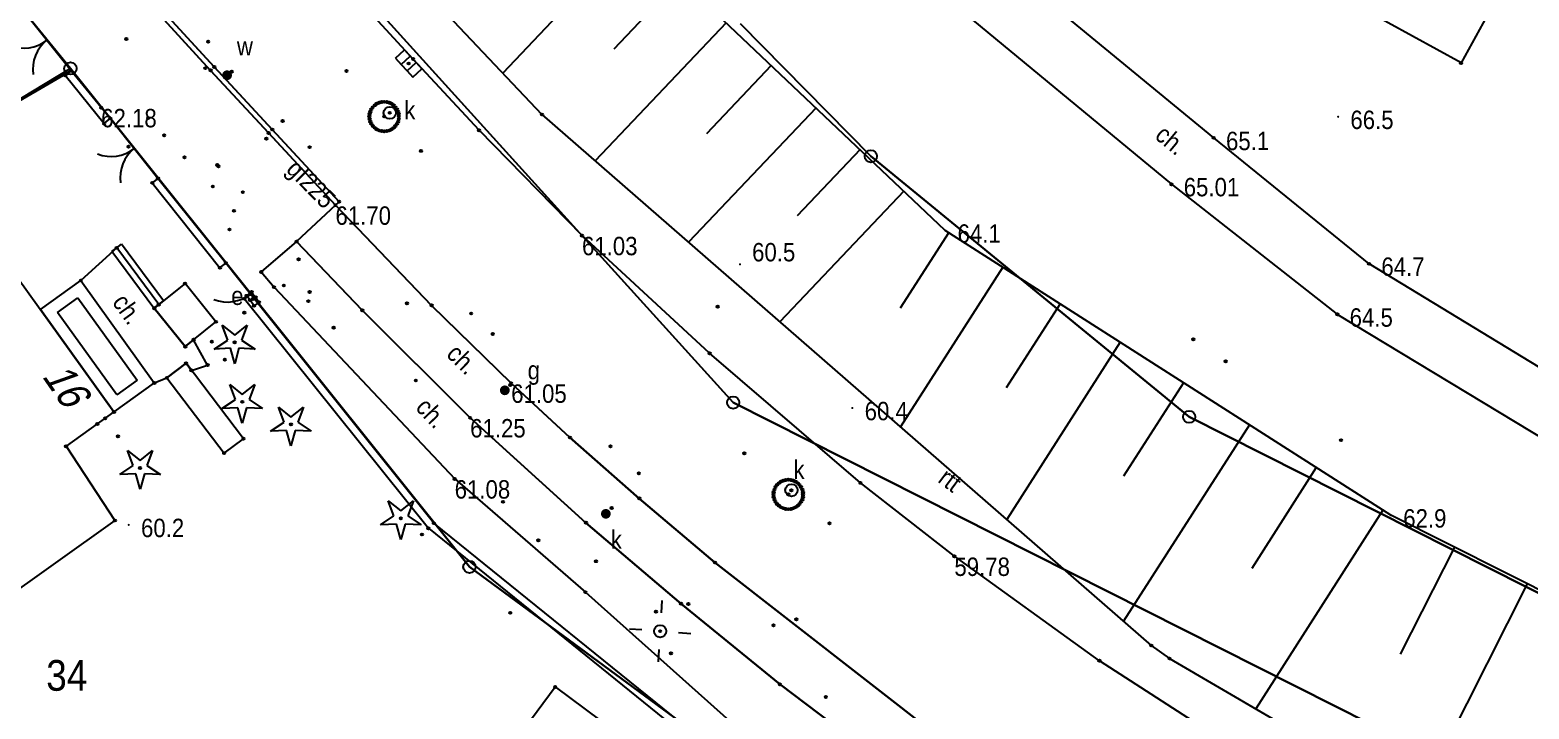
# Model space of a CAD drawing. Extents: x 6545332 to 6545538, y 5876272 to 5876530.
# Drawn here: x 6545413.5 to 6545474.5, y 5876313.8 to 5876341.4 of the extents above; entities that cross this region are included whole.
import ezdxf
from ezdxf.enums import TextEntityAlignment as Align

# ---------------------------------------------------------------- set-up
doc = ezdxf.new("R2010")
doc.units = 0
doc.header["$MEASUREMENT"] = 0
doc.layers.add('1', color=8, linetype='CONTINUOUS')
doc.styles.get("Standard").update_dxf_attribs({"font": 'txt', "width": 0.75})
doc.linetypes.add('450-500k', pattern='A,2.5,0,[7,ksztalty.shx,S=0.714,R=0,X=0,Y=0],2.5', length=5)

msp = doc.modelspace()

# ---------------------------------------------------------------- hatches: boundary and pattern name
at = {"layer": '1', "linetype": 'Continuous'}
h = msp.add_hatch(color=256, dxfattribs=at)
edge = h.paths.add_edge_path()
edge.add_arc((6545421.51, 5876339.58), 0.2, 37.122, 397.122)
h = msp.add_hatch(color=256, dxfattribs=at)
edge = h.paths.add_edge_path()
edge.add_arc((6545416.39, 5876338.26), 0.045, 0, 360)
h = msp.add_hatch(color=256, dxfattribs=at)
edge = h.paths.add_edge_path()
edge.add_arc((6545416.39, 5876338.26), 0.045, 0, 360)
h = msp.add_hatch(color=256, dxfattribs=at)
edge = h.paths.add_edge_path()
edge.add_arc((6545466.71, 5876337.89), 0.045, 0, 360)
h = msp.add_hatch(color=256, dxfattribs=at)
edge = h.paths.add_edge_path()
edge.add_arc((6545461.65, 5876337.03), 0.045, 0, 360)
h = msp.add_hatch(color=256, dxfattribs=at)
edge = h.paths.add_edge_path()
edge.add_arc((6545459.93, 5876335.14), 0.045, 0, 360)
h = msp.add_hatch(color=256, dxfattribs=at)
edge = h.paths.add_edge_path()
edge.add_arc((6545425.92, 5876334.29), 0.045, 0, 360)
h = msp.add_hatch(color=256, dxfattribs=at)
edge = h.paths.add_edge_path()
edge.add_arc((6545425.92, 5876334.29), 0.045, 0, 360)
h = msp.add_hatch(color=256, dxfattribs=at)
edge = h.paths.add_edge_path()
edge.add_arc((6545450.73, 5876333.26), 0.045, 0, 360)
h = msp.add_hatch(color=256, dxfattribs=at)
edge = h.paths.add_edge_path()
edge.add_arc((6545435.95, 5876333.05), 0.045, 0, 360)
h = msp.add_hatch(color=256, dxfattribs=at)
edge = h.paths.add_edge_path()
edge.add_arc((6545435.95, 5876333.05), 0.045, 0, 360)
h = msp.add_hatch(color=256, dxfattribs=at)
edge = h.paths.add_edge_path()
edge.add_arc((6545442.38, 5876331.88), 0.045, 0, 360)
h = msp.add_hatch(color=256, dxfattribs=at)
edge = h.paths.add_edge_path()
edge.add_arc((6545467.97, 5876331.9), 0.045, 0, 360)
h = msp.add_hatch(color=256, dxfattribs=at)
edge = h.paths.add_edge_path()
edge.add_arc((6545466.68, 5876329.84), 0.045, 0, 360)
h = msp.add_hatch(color=256, dxfattribs=at)
edge = h.paths.add_edge_path()
edge.add_arc((6545421.82, 5876328.7), 0.05, 0, 360)
h = msp.add_hatch(color=256, dxfattribs=at)
edge = h.paths.add_edge_path()
edge.add_arc((6545432.81, 5876326.75), 0.2, 44.598, 404.598)
h = msp.add_hatch(color=256, dxfattribs=at)
edge = h.paths.add_edge_path()
edge.add_arc((6545433.07, 5876327.04), 0.045, 0, 360)
h = msp.add_hatch(color=256, dxfattribs=at)
edge = h.paths.add_edge_path()
edge.add_arc((6545433.07, 5876327.04), 0.045, 0, 360)
h = msp.add_hatch(color=256, dxfattribs=at)
edge = h.paths.add_edge_path()
edge.add_arc((6545422.13, 5876326.28), 0.05, 0, 360)
h = msp.add_hatch(color=256, dxfattribs=at)
edge = h.paths.add_edge_path()
edge.add_arc((6545446.95, 5876326.03), 0.045, 0, 360)
h = msp.add_hatch(color=256, dxfattribs=at)
edge = h.paths.add_edge_path()
edge.add_arc((6545424.11, 5876325.36), 0.05, 0, 360)
h = msp.add_hatch(color=256, dxfattribs=at)
edge = h.paths.add_edge_path()
edge.add_arc((6545431.4, 5876325.63), 0.045, 0, 360)
h = msp.add_hatch(color=256, dxfattribs=at)
edge = h.paths.add_edge_path()
edge.add_arc((6545431.4, 5876325.63), 0.045, 0, 360)
h = msp.add_hatch(color=256, dxfattribs=at)
edge = h.paths.add_edge_path()
edge.add_arc((6545417.97, 5876323.59), 0.05, 0, 360)
h = msp.add_hatch(color=256, dxfattribs=at)
edge = h.paths.add_edge_path()
edge.add_arc((6545430.77, 5876323.14), 0.045, 0, 360)
h = msp.add_hatch(color=256, dxfattribs=at)
edge = h.paths.add_edge_path()
edge.add_arc((6545430.77, 5876323.14), 0.045, 0, 360)
h = msp.add_hatch(color=256, dxfattribs=at)
edge = h.paths.add_edge_path()
edge.add_arc((6545436.92, 5876321.72), 0.2, 314.341, 674.341)
h = msp.add_hatch(color=256, dxfattribs=at)
edge = h.paths.add_edge_path()
edge.add_arc((6545468.86, 5876321.66), 0.045, 0, 360)
h = msp.add_hatch(color=256, dxfattribs=at)
edge = h.paths.add_edge_path()
edge.add_arc((6545417.51, 5876321.27), 0.045, 0, 360)
h = msp.add_hatch(color=256, dxfattribs=at)
edge = h.paths.add_edge_path()
edge.add_arc((6545428.58, 5876321.54), 0.05, 0, 360)
h = msp.add_hatch(color=256, dxfattribs=at)
edge = h.paths.add_edge_path()
edge.add_arc((6545451.1, 5876319.99), 0.045, 0, 360)
h = msp.add_hatch(color=256, dxfattribs=at)
edge = h.paths.add_edge_path()
edge.add_arc((6545451.1, 5876319.99), 0.045, 0, 360)

# ---------------------------------------------------------------- linework, layer by layer
at = {"layer": '1'}
for p, q in [((6545418.51, 5876352.35), (6545442.1, 5876326.25)), ((6545442.1, 5876326.25), (6545418.51, 5876352.35)), ((6545418.51, 5876352.35), (6545442.1, 5876326.25)), ((6545415.14, 5876339.86), (6545405.42, 5876351.83)), ((6545405.42, 5876351.83), (6545415.14, 5876339.86)), ((6545415.14, 5876339.86), (6545405.42, 5876351.83)), ((6545423.73, 5876349.2), (6545434.32, 5876337.98)), ((6545450.73, 5876333.26), (6545436.55, 5876346.71)), ((6545461.65, 5876337.03), (6545450.83, 5876345.96)), ((6545438.05, 5876345.28), (6545432.73, 5876339.67)), ((6545474.61, 5876345.34), (6545471.71, 5876340.08)), ((6545448.63, 5876344.5), (6545459.93, 5876335.14)), ((6545471.71, 5876340.08), (6545465.27, 5876343.63)), ((6545429.08, 5876340.24), (6545426.34, 5876343.22)), ((6545429.08, 5876340.24), (6545426.34, 5876343.22)), ((6545439.94, 5876343.49), (6545437.24, 5876340.64)), ((6545420.99, 5876339.92), (6545418.65, 5876342.46)), ((6545418.65, 5876342.46), (6545420.99, 5876339.92)), ((6545415.17, 5876339.76), (6545413.18, 5876342.26)), ((6545418.5, 5876342.32), (6545420.84, 5876339.78)), ((6545420.84, 5876339.78), (6545418.5, 5876342.32)), ((6545441.81, 5876341.72), (6545436.48, 5876336.1)), ((6545442.4, 5876341.68), (6545447.7, 5876336.28)), ((6545447.7, 5876336.28), (6545442.4, 5876341.68)), ((6545442.4, 5876341.68), (6545447.7, 5876336.28)), ((6545431.76, 5876337.34), (6545429.08, 5876340.24)), ((6545431.76, 5876337.34), (6545429.08, 5876340.24)), ((6545443.65, 5876339.98), (6545441.02, 5876337.2)), ((6545415.14, 5876339.86), (6545391.27, 5876325.4)), ((6545391.27, 5876325.4), (6545415.14, 5876339.86)), ((6545391.27, 5876325.4), (6545415.14, 5876339.86)), ((6545415.17, 5876339.76), (6545409.99, 5876336.75)), ((6545415.17, 5876339.76), (6545414.93, 5876339.58)), ((6545414.93, 5876339.58), (6545416.51, 5876337.61)), ((6545431.37, 5876319.56), (6545415.14, 5876339.86)), ((6545415.14, 5876339.86), (6545431.37, 5876319.56)), ((6545431.37, 5876319.56), (6545415.14, 5876339.86)), ((6545416.76, 5876337.82), (6545415.17, 5876339.76)), ((6545420.84, 5876339.78), (6545423.2, 5876337.23)), ((6545423.2, 5876337.23), (6545420.84, 5876339.78)), ((6545423.35, 5876337.37), (6545420.99, 5876339.92)), ((6545420.99, 5876339.92), (6545423.35, 5876337.37)), ((6545445.47, 5876338.25), (6545440.28, 5876332.78)), ((6545416.51, 5876337.61), (6545416.76, 5876337.82)), ((6545418.7, 5876335.38), (6545416.76, 5876337.82)), ((6545434.32, 5876337.98), (6545459.11, 5876316.36)), ((6545423.2, 5876337.23), (6545425.92, 5876334.29)), ((6545425.92, 5876334.29), (6545423.2, 5876337.23)), ((6545426.07, 5876334.43), (6545423.35, 5876337.37)), ((6545423.35, 5876337.37), (6545426.07, 5876334.43)), ((6545435.95, 5876333.05), (6545431.76, 5876337.34)), ((6545435.95, 5876333.05), (6545431.76, 5876337.34)), ((6545467.97, 5876331.9), (6545461.65, 5876337.03)), ((6545447.26, 5876336.55), (6545444.7, 5876333.85)), ((6545447.7, 5876336.28), (6545460.65, 5876325.67)), ((6545460.65, 5876325.67), (6545447.7, 5876336.28)), ((6545447.7, 5876336.28), (6545460.65, 5876325.67)), ((6545418.7, 5876335.38), (6545418.47, 5876335.2)), ((6545418.47, 5876335.2), (6545421.22, 5876331.74)), ((6545421.46, 5876331.93), (6545418.7, 5876335.38)), ((6545459.93, 5876335.14), (6545466.68, 5876329.84)), ((6545449.04, 5876334.86), (6545444, 5876329.54)), ((6545425.92, 5876334.29), (6545424.34, 5876332.81)), ((6545425.92, 5876334.29), (6545426.07, 5876334.43)), ((6545426.07, 5876334.43), (6545425.92, 5876334.29)), ((6545429.83, 5876330.21), (6545425.92, 5876334.29)), ((6545425.92, 5876334.29), (6545429.83, 5876330.21)), ((6545429.83, 5876330.21), (6545425.92, 5876334.29)), ((6545468.86, 5876321.66), (6545450.73, 5876333.26)), ((6545411.95, 5876332.78), (6545416.91, 5876325.87)), ((6545418.931, 5876330.389), (6545417.221, 5876332.699)), ((6545424.34, 5876332.81), (6545422.9, 5876331.57)), ((6545427.01, 5876330.01), (6545424.34, 5876332.81)), ((6545424.34, 5876332.81), (6545427.01, 5876330.01)), ((6545441.14, 5876328.26), (6545435.95, 5876333.05)), ((6545441.14, 5876328.26), (6545435.95, 5876333.05)), ((6545450.87, 5876333.17), (6545448.89, 5876330.09)), ((6545417.02, 5876332.55), (6545415.56, 5876331.22)), ((6545418.73, 5876330.24), (6545417.02, 5876332.55)), ((6545421.22, 5876331.74), (6545421.46, 5876331.93)), ((6545422.46, 5876330.67), (6545421.46, 5876331.93)), ((6545422.9, 5876331.57), (6545423.42, 5876330.95)), ((6545453.07, 5876331.76), (6545448.91, 5876325.26)), ((6545476.33, 5876326.81), (6545467.97, 5876331.9)), ((6545413.92, 5876330.04), (6545415.56, 5876331.22)), ((6545415.56, 5876331.22), (6545418.55, 5876327.05)), ((6545415.56, 5876331.22), (6545418.55, 5876327.05)), ((6545419.8, 5876331.1), (6545418.73, 5876330.24)), ((6545419.8, 5876331.1), (6545418.73, 5876330.24)), ((6545421.06, 5876329.54), (6545419.8, 5876331.1)), ((6545421.06, 5876329.54), (6545419.8, 5876331.1)), ((6545423.42, 5876330.95), (6545430.77, 5876323.14)), ((6545414.618, 5876329.925), (6545415.445, 5876330.521)), ((6545415.445, 5876330.521), (6545417.852, 5876327.165)), ((6545418.73, 5876330.24), (6545418.55, 5876330.09)), ((6545418.73, 5876330.24), (6545418.55, 5876330.09)), ((6545418.55, 5876330.09), (6545418.73, 5876330.24)), ((6545422.46, 5876330.67), (6545422.22, 5876330.48)), ((6545422.22, 5876330.48), (6545429.7, 5876321.13)), ((6545422.31, 5876330.6), (6545422.51, 5876330.75)), ((6545422.61, 5876330.19), (6545422.31, 5876330.6)), ((6545429.92, 5876321.34), (6545422.46, 5876330.67)), ((6545422.51, 5876330.75), (6545422.81, 5876330.34)), ((6545422.81, 5876330.34), (6545422.61, 5876330.19)), ((6545433.07, 5876327.04), (6545429.83, 5876330.21)), ((6545429.83, 5876330.21), (6545433.07, 5876327.04)), ((6545433.07, 5876327.04), (6545429.83, 5876330.21)), ((6545455.4, 5876330.27), (6545453.21, 5876326.85)), ((6545416.91, 5876325.87), (6545413.92, 5876330.04)), ((6545417.025, 5876326.569), (6545414.618, 5876329.925)), ((6545418.55, 5876330.09), (6545419.81, 5876328.53)), ((6545418.55, 5876330.09), (6545419.81, 5876328.53)), ((6545419.81, 5876328.53), (6545418.55, 5876330.09)), ((6545431.4, 5876325.63), (6545427.01, 5876330.01)), ((6545427.01, 5876330.01), (6545431.4, 5876325.63)), ((6545466.68, 5876329.84), (6545476.13, 5876324.12)), ((6545420.15, 5876328.81), (6545421.06, 5876329.54)), ((6545420.15, 5876328.81), (6545421.06, 5876329.54)), ((6545419.81, 5876328.53), (6545420.15, 5876328.81)), ((6545419.81, 5876328.53), (6545420.15, 5876328.81)), ((6545420.15, 5876328.81), (6545419.81, 5876328.53)), ((6545420.72, 5876327.78), (6545420.15, 5876328.81)), ((6545457.84, 5876328.71), (6545453.23, 5876321.49)), ((6545419.06, 5876327.26), (6545419.84, 5876327.85)), ((6545419.84, 5876327.85), (6545419.06, 5876327.26)), ((6545419.84, 5876327.85), (6545419.06, 5876327.26)), ((6545419.84, 5876327.85), (6545420.06, 5876327.56)), ((6545422.18, 5876324.78), (6545419.84, 5876327.85)), ((6545422.18, 5876324.78), (6545419.84, 5876327.85)), ((6545420.06, 5876327.56), (6545420.72, 5876327.78)), ((6545447.28, 5876322.98), (6545441.14, 5876328.26)), ((6545447.28, 5876322.98), (6545441.14, 5876328.26)), ((6545417.852, 5876327.165), (6545417.025, 5876326.569)), ((6545418.55, 5876327.05), (6545419.06, 5876327.26)), ((6545419.06, 5876327.26), (6545421.39, 5876324.19)), ((6545419.06, 5876327.26), (6545421.39, 5876324.19)), ((6545418.55, 5876327.05), (6545416.91, 5876325.87)), ((6545435.46, 5876324.83), (6545433.07, 5876327.04)), ((6545433.07, 5876327.04), (6545435.46, 5876324.83)), ((6545435.46, 5876324.83), (6545433.07, 5876327.04)), ((6545460.42, 5876327.06), (6545457.98, 5876323.26)), ((6545442.1, 5876326.25), (6545487.04, 5876303.58)), ((6545487.04, 5876303.58), (6545442.1, 5876326.25)), ((6545442.1, 5876326.25), (6545487.04, 5876303.58)), ((6545416.91, 5876325.87), (6545414.96, 5876324.47)), ((6545436.11, 5876321.36), (6545431.4, 5876325.63)), ((6545431.4, 5876325.63), (6545436.11, 5876321.36)), ((6545463.1, 5876325.35), (6545457.98, 5876317.35)), ((6545460.65, 5876325.67), (6545486.55, 5876312.58)), ((6545486.55, 5876312.58), (6545460.65, 5876325.67)), ((6545460.65, 5876325.67), (6545486.55, 5876312.58)), ((6545421.39, 5876324.19), (6545422.18, 5876324.78)), ((6545421.39, 5876324.19), (6545422.18, 5876324.78)), ((6545438.28, 5876322.35), (6545435.46, 5876324.83)), ((6545435.46, 5876324.83), (6545438.28, 5876322.35)), ((6545438.28, 5876322.35), (6545435.46, 5876324.83)), ((6545414.96, 5876324.47), (6545416.95, 5876321.45)), ((6545465.82, 5876323.6), (6545463.2, 5876319.5)), ((6545430.77, 5876323.14), (6545436.09, 5876318.53)), ((6545451.1, 5876319.99), (6545447.28, 5876322.98)), ((6545451.1, 5876319.99), (6545447.28, 5876322.98)), ((6545441.36, 5876319.74), (6545438.28, 5876322.35)), ((6545438.28, 5876322.35), (6545441.36, 5876319.74)), ((6545441.36, 5876319.74), (6545438.28, 5876322.35)), ((6545468.53, 5876321.87), (6545463.36, 5876313.78)), ((6545491.6, 5876310.21), (6545468.86, 5876321.66)), ((6545416.95, 5876321.45), (6545412, 5876317.92)), ((6545429.7, 5876321.13), (6545441.16, 5876311.87)), ((6545441.52, 5876311.97), (6545429.92, 5876321.34)), ((6545439.98, 5876318.06), (6545436.11, 5876321.36)), ((6545436.11, 5876321.36), (6545439.98, 5876318.06)), ((6545457, 5876315.74), (6545451.1, 5876319.99)), ((6545457, 5876315.74), (6545451.1, 5876319.99)), ((6545471.44, 5876320.36), (6545469.24, 5876316)), ((6545441.57, 5876312.06), (6545431.37, 5876319.56)), ((6545431.37, 5876319.56), (6545441.57, 5876312.06)), ((6545441.57, 5876312.06), (6545431.37, 5876319.56)), ((6545450.59, 5876312.55), (6545441.36, 5876319.74)), ((6545441.36, 5876319.74), (6545450.59, 5876312.55)), ((6545450.59, 5876312.55), (6545441.36, 5876319.74)), ((6545474.4, 5876318.87), (6545469.91, 5876309.96)), ((6545436.09, 5876318.53), (6545445.11, 5876310.47)), ((6545444, 5876314.78), (6545439.98, 5876318.06)), ((6545439.98, 5876318.06), (6545444, 5876314.78)), ((6545459.11, 5876316.36), (6545459.85, 5876315.83)), ((6545462.09, 5876312.45), (6545457, 5876315.74)), ((6545462.09, 5876312.45), (6545457, 5876315.74)), ((6545459.85, 5876315.83), (6545471.36, 5876309.12)), ((6545432.35, 5876311.28), (6545434.86, 5876314.67)), ((6545434.86, 5876314.67), (6545439.6, 5876311.16)), ((6545449.1, 5876310.93), (6545444, 5876314.78)), ((6545444, 5876314.78), (6545449.1, 5876310.93))]:
    msp.add_line(p, q, dxfattribs=at)
at = {"layer": '1', "linetype": 'Continuous'}
for p, q in [((6545428.361, 5876340.278), (6545428.729, 5876340.616)), ((6545428.729, 5876340.616), (6545428.966, 5876340.358)), ((6545428.361, 5876340.278), (6545428.597, 5876340.02)), ((6545428.597, 5876340.02), (6545428.966, 5876340.358)), ((6545428.597, 5876340.02), (6545428.834, 5876339.762)), ((6545428.834, 5876339.762), (6545429.203, 5876340.1)), ((6545428.966, 5876340.358), (6545429.203, 5876340.1)), ((6545429.203, 5876340.1), (6545429.439, 5876339.842)), ((6545428.834, 5876339.762), (6545429.071, 5876339.504)), ((6545429.071, 5876339.504), (6545429.439, 5876339.842)), ((6545417.02, 5876332.55), (6545417.221, 5876332.699)), ((6545416.819, 5876332.401), (6545417.02, 5876332.55)), ((6545418.529, 5876330.091), (6545418.73, 5876330.24)), ((6545418.73, 5876330.24), (6545418.931, 5876330.389)), ((6545421.537, 5876328.793), (6545421.308, 5876329.406)), ((6545421.308, 5876329.406), (6545421.82, 5876328.999)), ((6545421.82, 5876328.999), (6545422.332, 5876329.406)), ((6545422.332, 5876329.406), (6545422.103, 5876328.793)), ((6545420.992, 5876328.432), (6545421.537, 5876328.793)), ((6545421.645, 5876328.46), (6545420.992, 5876328.432)), ((6545421.82, 5876327.83), (6545421.645, 5876328.46)), ((6545421.995, 5876328.46), (6545421.82, 5876327.83)), ((6545422.648, 5876328.432), (6545421.995, 5876328.46)), ((6545422.103, 5876328.793), (6545422.648, 5876328.432)), ((6545421.847, 5876326.373), (6545421.618, 5876326.986)), ((6545421.618, 5876326.986), (6545422.13, 5876326.579)), ((6545422.13, 5876326.579), (6545422.642, 5876326.986)), ((6545422.642, 5876326.986), (6545422.413, 5876326.373)), ((6545421.302, 5876326.012), (6545421.847, 5876326.373)), ((6545421.955, 5876326.04), (6545421.302, 5876326.012)), ((6545422.13, 5876325.41), (6545421.955, 5876326.04)), ((6545422.305, 5876326.04), (6545422.13, 5876325.41)), ((6545422.958, 5876326.012), (6545422.305, 5876326.04)), ((6545422.413, 5876326.373), (6545422.958, 5876326.012)), ((6545423.827, 5876325.453), (6545423.598, 5876326.066)), ((6545423.598, 5876326.066), (6545424.11, 5876325.659)), ((6545424.11, 5876325.659), (6545424.622, 5876326.066)), ((6545424.622, 5876326.066), (6545424.393, 5876325.453)), ((6545423.282, 5876325.092), (6545423.827, 5876325.453)), ((6545424.393, 5876325.453), (6545424.938, 5876325.092)), ((6545423.935, 5876325.12), (6545423.282, 5876325.092)), ((6545424.11, 5876324.49), (6545423.935, 5876325.12)), ((6545424.285, 5876325.12), (6545424.11, 5876324.49)), ((6545424.938, 5876325.092), (6545424.285, 5876325.12)), ((6545417.687, 5876323.683), (6545417.458, 5876324.296)), ((6545417.458, 5876324.296), (6545417.97, 5876323.889)), ((6545417.97, 5876323.889), (6545418.482, 5876324.296)), ((6545418.482, 5876324.296), (6545418.253, 5876323.683)), ((6545417.142, 5876323.322), (6545417.687, 5876323.683)), ((6545418.253, 5876323.683), (6545418.798, 5876323.322)), ((6545417.795, 5876323.35), (6545417.142, 5876323.322)), ((6545417.97, 5876322.72), (6545417.795, 5876323.35)), ((6545418.145, 5876323.35), (6545417.97, 5876322.72)), ((6545418.798, 5876323.322), (6545418.145, 5876323.35)), ((6545428.297, 5876321.633), (6545428.068, 5876322.246)), ((6545428.068, 5876322.246), (6545428.58, 5876321.839)), ((6545428.58, 5876321.839), (6545429.092, 5876322.246)), ((6545429.092, 5876322.246), (6545428.863, 5876321.633)), ((6545427.752, 5876321.272), (6545428.297, 5876321.633)), ((6545428.405, 5876321.3), (6545427.752, 5876321.272)), ((6545428.58, 5876320.67), (6545428.405, 5876321.3)), ((6545428.755, 5876321.3), (6545428.58, 5876320.67)), ((6545429.408, 5876321.272), (6545428.755, 5876321.3)), ((6545428.863, 5876321.633), (6545429.408, 5876321.272)), ((6545439.183, 5876317.689), (6545439.218, 5876318.187)), ((6545438.382, 5876316.994), (6545437.884, 5876317.029)), ((6545439.878, 5876316.888), (6545440.376, 5876316.852)), ((6545439.077, 5876316.192), (6545439.042, 5876315.694))]:
    msp.add_line(p, q, dxfattribs=at)
at = {"layer": '1', "linetype": '450-500k'}
msp.add_line((6545418.529, 5876330.091), (6545416.819, 5876332.401), dxfattribs=at)
at = {"layer": '1'}
for centre in [(6545417.41, 5876341.06), (6545420.74, 5876340.95), (6545420.99, 5876339.92), (6545420.99, 5876339.92), (6545428.9, 5876340.06), (6545428.9, 5876340.06), (6545428.9, 5876340.06), (6545429.08, 5876340.24), (6545429.08, 5876340.24), (6545471.71, 5876340.08), (6545414.93, 5876339.58), (6545415.17, 5876339.76), (6545415.17, 5876339.76), (6545415.17, 5876339.76), (6545420.63, 5876339.87), (6545420.63, 5876339.87), (6545420.84, 5876339.78), (6545420.84, 5876339.78), (6545421.51, 5876339.58), (6545421.51, 5876339.58), (6545421.7, 5876339.73), (6545421.7, 5876339.73), (6545426.37, 5876339.75), (6545416.39, 5876338.26), (6545416.39, 5876338.26), (6545427.34, 5876338.1), (6545427.38, 5876338.2), (6545427.44, 5876338.28), (6545427.52, 5876338.36), (6545427.6, 5876338.42), (6545427.7, 5876338.46), (6545427.8, 5876338.49), (6545427.9, 5876338.5), (6545428.01, 5876338.49), (6545428.11, 5876338.46), (6545428.2, 5876338.42), (6545428.29, 5876338.36), (6545428.36, 5876338.28), (6545428.42, 5876338.2), (6545428.47, 5876338.1), (6545416.51, 5876337.61), (6545416.76, 5876337.82), (6545416.76, 5876337.82), (6545418.3, 5876337.84), (6545423.77, 5876337.72), (6545427.3, 5876337.9), (6545427.31, 5876338), (6545427.31, 5876337.79), (6545427.34, 5876337.69), (6545427.38, 5876337.6), (6545427.44, 5876337.51), (6545427.9, 5876337.9), (6545427.9, 5876337.9), (6545427.9, 5876337.9), (6545428.13, 5876338.05), (6545428.36, 5876337.51), (6545428.42, 5876337.6), (6545428.47, 5876337.69), (6545428.5, 5876338), (6545428.5, 5876337.9), (6545428.5, 5876337.79), (6545434.32, 5876337.98), (6545418.95, 5876337.13), (6545423.11, 5876337), (6545423.2, 5876337.23), (6545423.2, 5876337.23), (6545423.35, 5876337.37), (6545423.35, 5876337.37), (6545427.52, 5876337.44), (6545427.6, 5876337.38), (6545427.7, 5876337.33), (6545427.8, 5876337.31), (6545427.9, 5876337.3), (6545428.01, 5876337.31), (6545428.11, 5876337.33), (6545428.2, 5876337.38), (6545428.29, 5876337.44), (6545431.76, 5876337.34), (6545431.76, 5876337.34), (6545461.65, 5876337.03), (6545417.5, 5876336.67), (6545424.87, 5876336.65), (6545429.4, 5876336.5), (6545419.78, 5876336.24), (6545421.11, 5876335.93), (6545421.16, 5876335.87), (6545418.47, 5876335.2), (6545418.7, 5876335.38), (6545418.7, 5876335.38), (6545420.93, 5876335.05), (6545459.93, 5876335.14), (6545422.15, 5876334.82), (6545426.07, 5876334.43), (6545426.07, 5876334.43), (6545421.79, 5876334.06), (6545425.92, 5876334.29), (6545425.92, 5876334.29), (6545425.92, 5876334.29), (6545425.92, 5876334.29), (6545425.92, 5876334.29), (6545425.92, 5876334.29), (6545421.61, 5876333.3), (6545424.34, 5876332.81), (6545424.34, 5876332.81), (6545435.95, 5876333.05), (6545435.95, 5876333.05), (6545435.95, 5876333.05), (6545435.95, 5876333.05), (6545417.02, 5876332.55), (6545417.02, 5876332.55), (6545424.42, 5876332.08), (6545421.22, 5876331.74), (6545421.46, 5876331.93), (6545421.46, 5876331.93), (6545422.9, 5876331.57), (6545467.97, 5876331.9), (6545415.56, 5876331.22), (6545419.8, 5876331.1), (6545423.42, 5876330.95), (6545423.82, 5876331.02), (6545423.82, 5876331.02), (6545423.82, 5876331.02), (6545418.73, 5876330.24), (6545418.73, 5876330.24), (6545418.73, 5876330.24), (6545422.22, 5876330.48), (6545422.31, 5876330.6), (6545422.44, 5876330.42), (6545422.46, 5876330.67), (6545422.46, 5876330.67), (6545422.51, 5876330.75), (6545422.56, 5876330.47), (6545422.56, 5876330.47), (6545422.56, 5876330.47), (6545422.61, 5876330.19), (6545422.68, 5876330.54), (6545422.81, 5876330.34), (6545424.82, 5876330.38), (6545424.87, 5876330.75), (6545428.83, 5876330.29), (6545429.83, 5876330.21), (6545429.83, 5876330.21), (6545429.83, 5876330.21), (6545441.47, 5876330.16), (6545418.55, 5876330.09), (6545418.55, 5876330.09), (6545421.06, 5876329.54), (6545422.21, 5876329.91), (6545427.01, 5876330.01), (6545427.01, 5876330.01), (6545431.44, 5876329.88), (6545466.68, 5876329.84), (6545425.85, 5876329.3), (6545432.32, 5876329.04), (6545419.81, 5876328.53), (6545419.81, 5876328.53), (6545420.15, 5876328.81), (6545420.15, 5876328.81), (6545420.89, 5876328.73), (6545421.82, 5876328.7), (6545460.82, 5876328.83), (6545419.84, 5876327.85), (6545419.84, 5876327.85), (6545420.72, 5876327.78), (6545421.42, 5876328), (6545441.14, 5876328.26), (6545441.14, 5876328.26), (6545462.14, 5876327.93), (6545419.06, 5876327.26), (6545419.06, 5876327.26), (6545420.06, 5876327.56), (6545429.19, 5876327.15), (6545418.55, 5876327.05), (6545432.81, 5876326.75), (6545432.81, 5876326.75), (6545432.81, 5876326.75), (6545433.03, 5876326.97), (6545433.03, 5876326.97), (6545433.07, 5876327.04), (6545433.07, 5876327.04), (6545433.07, 5876327.04), (6545433.07, 5876327.04), (6545433.07, 5876327.04), (6545422.13, 5876326.28), (6545416.23, 5876325.38), (6545416.55, 5876325.61), (6545416.91, 5876325.87), (6545424.11, 5876325.36), (6545431.4, 5876325.63), (6545431.4, 5876325.63), (6545431.4, 5876325.63), (6545431.4, 5876325.63), (6545417.07, 5876324.88), (6545422.18, 5876324.78), (6545435.46, 5876324.83), (6545435.46, 5876324.83), (6545435.46, 5876324.83), (6545466.83, 5876324.72), (6545414.96, 5876324.47), (6545421.39, 5876324.19), (6545437.11, 5876324.47), (6545442.55, 5876324.18), (6545417.97, 5876323.59), (6545430.77, 5876323.14), (6545430.77, 5876323.14), (6545430.77, 5876323.14), (6545438.26, 5876323.37), (6545443.88, 5876322.9), (6545443.96, 5876322.97), (6545444.04, 5876323.03), (6545444.14, 5876323.07), (6545444.24, 5876323.1), (6545444.34, 5876323.11), (6545444.45, 5876323.1), (6545444.55, 5876323.07), (6545444.64, 5876323.03), (6545444.73, 5876322.97), (6545444.8, 5876322.9), (6545447.28, 5876322.98), (6545447.28, 5876322.98), (6545438.28, 5876322.35), (6545438.28, 5876322.35), (6545438.28, 5876322.35), (6545443.74, 5876322.51), (6545443.75, 5876322.61), (6545443.75, 5876322.41), (6545443.78, 5876322.71), (6545443.78, 5876322.3), (6545443.82, 5876322.81), (6545444.34, 5876322.51), (6545444.34, 5876322.51), (6545444.47, 5876322.68), (6545444.86, 5876322.81), (6545444.91, 5876322.71), (6545444.91, 5876322.3), (6545444.94, 5876322.61), (6545444.94, 5876322.51), (6545444.94, 5876322.41), (6545432.74, 5876322.21), (6545436.92, 5876321.72), (6545436.92, 5876321.72), (6545436.92, 5876321.72), (6545437.16, 5876321.96), (6545443.82, 5876322.21), (6545443.88, 5876322.12), (6545443.96, 5876322.05), (6545444.04, 5876321.99), (6545444.14, 5876321.95), (6545444.24, 5876321.92), (6545444.34, 5876321.91), (6545444.45, 5876321.92), (6545444.55, 5876321.95), (6545444.64, 5876321.99), (6545444.73, 5876322.05), (6545444.8, 5876322.12), (6545444.86, 5876322.21), (6545416.95, 5876321.45), (6545428.58, 5876321.54), (6545429.7, 5876321.13), (6545429.92, 5876321.34), (6545436.11, 5876321.36), (6545436.11, 5876321.36), (6545446.02, 5876321.33), (6545429.44, 5876320.88), (6545434.17, 5876320.64), (6545436.52, 5876319.79), (6545451.1, 5876319.99), (6545451.1, 5876319.99), (6545451.1, 5876319.99), (6545451.1, 5876319.99), (6545441.36, 5876319.74), (6545441.36, 5876319.74), (6545441.36, 5876319.74), (6545441.36, 5876319.74), (6545436.09, 5876318.53), (6545439.98, 5876318.06), (6545439.98, 5876318.06), (6545440.28, 5876318.05), (6545433.03, 5876317.69), (6545438.96, 5876317.74), (6545444.67, 5876317.42), (6545439.13, 5876316.94), (6545443.74, 5876317.18), (6545459.11, 5876316.36), (6545439.57, 5876316.04), (6545457, 5876315.74), (6545457, 5876315.74), (6545459.85, 5876315.83), (6545434.86, 5876314.67), (6545444, 5876314.78), (6545444, 5876314.78), (6545445.87, 5876314.26)]:
    msp.add_circle(centre, 0.045, dxfattribs=at)
at = {"layer": '1', "linetype": 'Continuous'}
for centre in [(6545415.14, 5876339.86), (6545428.13, 5876338.05), (6545447.7, 5876336.28), (6545442.1, 5876326.25), (6545460.65, 5876325.67), (6545444.47, 5876322.68), (6545431.37, 5876319.56), (6545439.13, 5876316.94)]:
    msp.add_circle(centre, 0.25, dxfattribs=at)
for centre, start, end in [((6545413.241, 5876342.184), 248.52, 308.52), ((6545415.109, 5876339.836), 128.52, 188.52), ((6545416.796, 5876337.774), 248.488, 308.488), ((6545418.664, 5876335.426), 128.488, 188.488), ((6545421.527, 5876331.844), 248.437, 308.437)]:
    msp.add_arc(centre, 1.5, start, end, dxfattribs=at)

# ---------------------------------------------------------------- texts
at = {"layer": '1', "width": 0.9}
for s, p in [('w', (6545421.91, 5876340.76)), ('k', (6545428.72, 5876338.16)), ('e', (6545421.68, 5876330.6)), ('k', (6545444.55, 5876323.52)), ('k', (6545437.12, 5876320.67))]:
    msp.add_text(s, height=0.75, dxfattribs=at).set_placement(p, align=Align.MIDDLE_LEFT)
for s, p in [('62.18', (6545416.39, 5876337.46)), ('62.18', (6545416.39, 5876337.46)), ('66.5', (6545467.21, 5876337.39)), ('65.1', (6545462.15, 5876336.53)), ('65.01', (6545460.43, 5876334.65)), ('61.70', (6545425.92, 5876333.49)), ('61.70', (6545425.92, 5876333.49)), ('64.1', (6545451.23, 5876332.76)), ('61.03', (6545435.95, 5876332.25)), ('61.03', (6545435.95, 5876332.25)), ('60.5', (6545442.87, 5876332)), ('64.7', (6545468.47, 5876331.41)), ('64.5', (6545467.18, 5876329.34)), ('61.05', (6545433.07, 5876326.24)), ('61.05', (6545433.07, 5876326.24)), ('60.4', (6545447.45, 5876325.53)), ('61.25', (6545431.4, 5876324.83)), ('61.25', (6545431.4, 5876324.83)), ('61.08', (6545430.77, 5876322.34)), ('61.08', (6545430.77, 5876322.34)), ('62.9', (6545469.36, 5876321.16)), ('60.2', (6545418.01, 5876320.77)), ('59.78', (6545451.1, 5876319.19)), ('59.78', (6545451.1, 5876319.19))]:
    msp.add_text(s, height=0.75, dxfattribs=at).set_placement(p)
for rotation, p in [(320.398, (6545459.21, 5876337.04)), (305.599, (6545416.81, 5876330.33)), (315.625, (6545430.39, 5876328.17)), (313.299, (6545429.14, 5876326.01))]:
    msp.add_text('ch.', height=0.75, rotation=rotation, dxfattribs=at).set_placement(p)
for s, rotation, p in [('gI225', 314.684, (6545424.14, 5876335.96)), ('rtt', 323.274, (6545450.61, 5876323.34))]:
    msp.add_text(s, height=0.75, rotation=rotation, dxfattribs=at).set_placement(p, align=Align.MIDDLE_LEFT)
for s, height, p in [('g', 0.75, (6545433.99, 5876327.57)), ('34', 1.25, (6545414.99, 5876315.14))]:
    msp.add_text(s, height=height, dxfattribs=at).set_placement(p, align=Align.MIDDLE_CENTER)
at = {"layer": '1', "oblique": 15, "width": 0.9}
msp.add_text('16', height=1.25, rotation=304.59, dxfattribs=at).set_placement((6545415.46, 5876327.35), align=Align.TOP_CENTER)

doc.saveas('drawing.dxf')
